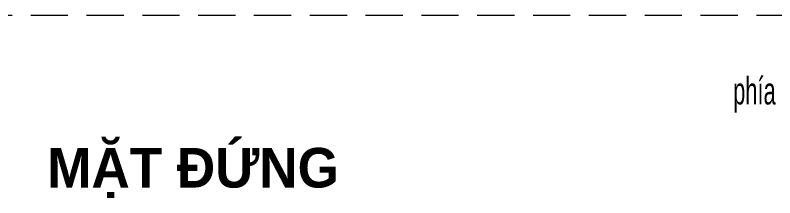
# Model space of a CAD drawing. Header units: millimetres. Extents: x 1336014 to 2939047, y -333549 to -60566.
# Drawn here: x 1472738 to 1474269, y -216209 to -215840 of the extents above; entities that cross this region are included whole.
import ezdxf

# ---------------------------------------------------------------- set-up
doc = ezdxf.new("R2010")
doc.units = ezdxf.units.MM
doc.header["$MEASUREMENT"] = 0
doc.linetypes.add('$1$HIDDEN', pattern=[0.375, 0.25, -0.125])
doc.linetypes.add('DASHDOT', pattern=[1, 0.5, -0.25, 0, -0.25])
for name, color, linetype, lineweight in [('.A-net Truc', 79, 'DASHDOT', 15), ('05.Text', 253, 'Continuous', 18), ('Cycad-DIM', 7, 'Continuous', 13)]:
    doc.layers.add(name, color=color, linetype=linetype, lineweight=lineweight)
doc.styles.add('AVANH-B', font='')
doc.styles.add('TT5_Text Dim', font='hoatbif.shx', dxfattribs={"width": 0.6})
doc.styles.get('AVANH-B').set_extended_font_data('.VnAvantH', bold=True)

msp = doc.modelspace()

# ---------------------------------------------------------------- linework, layer by layer
at = {"layer": '.A-net Truc', "linetype": '$1$HIDDEN', "ltscale": 300}
msp.add_line((1467369.7, -215840), (1475676.4, -215840), dxfattribs=at)

# ---------------------------------------------------------------- texts
at = {"layer": '05.Text', "insert": (1474384.1, -216001.1), "char_height": 55, "attachment_point": 6, "style": 'TT5_Text Dim'}
msp.add_mtext('phÝa trong', dxfattribs=at)
at = {"layer": 'Cycad-DIM', "style": 'AVANH-B'}
msp.add_text('mÆt ®øng', height=80, dxfattribs=at).set_placement((1472802.9, -216188))

doc.saveas('drawing.dxf')
